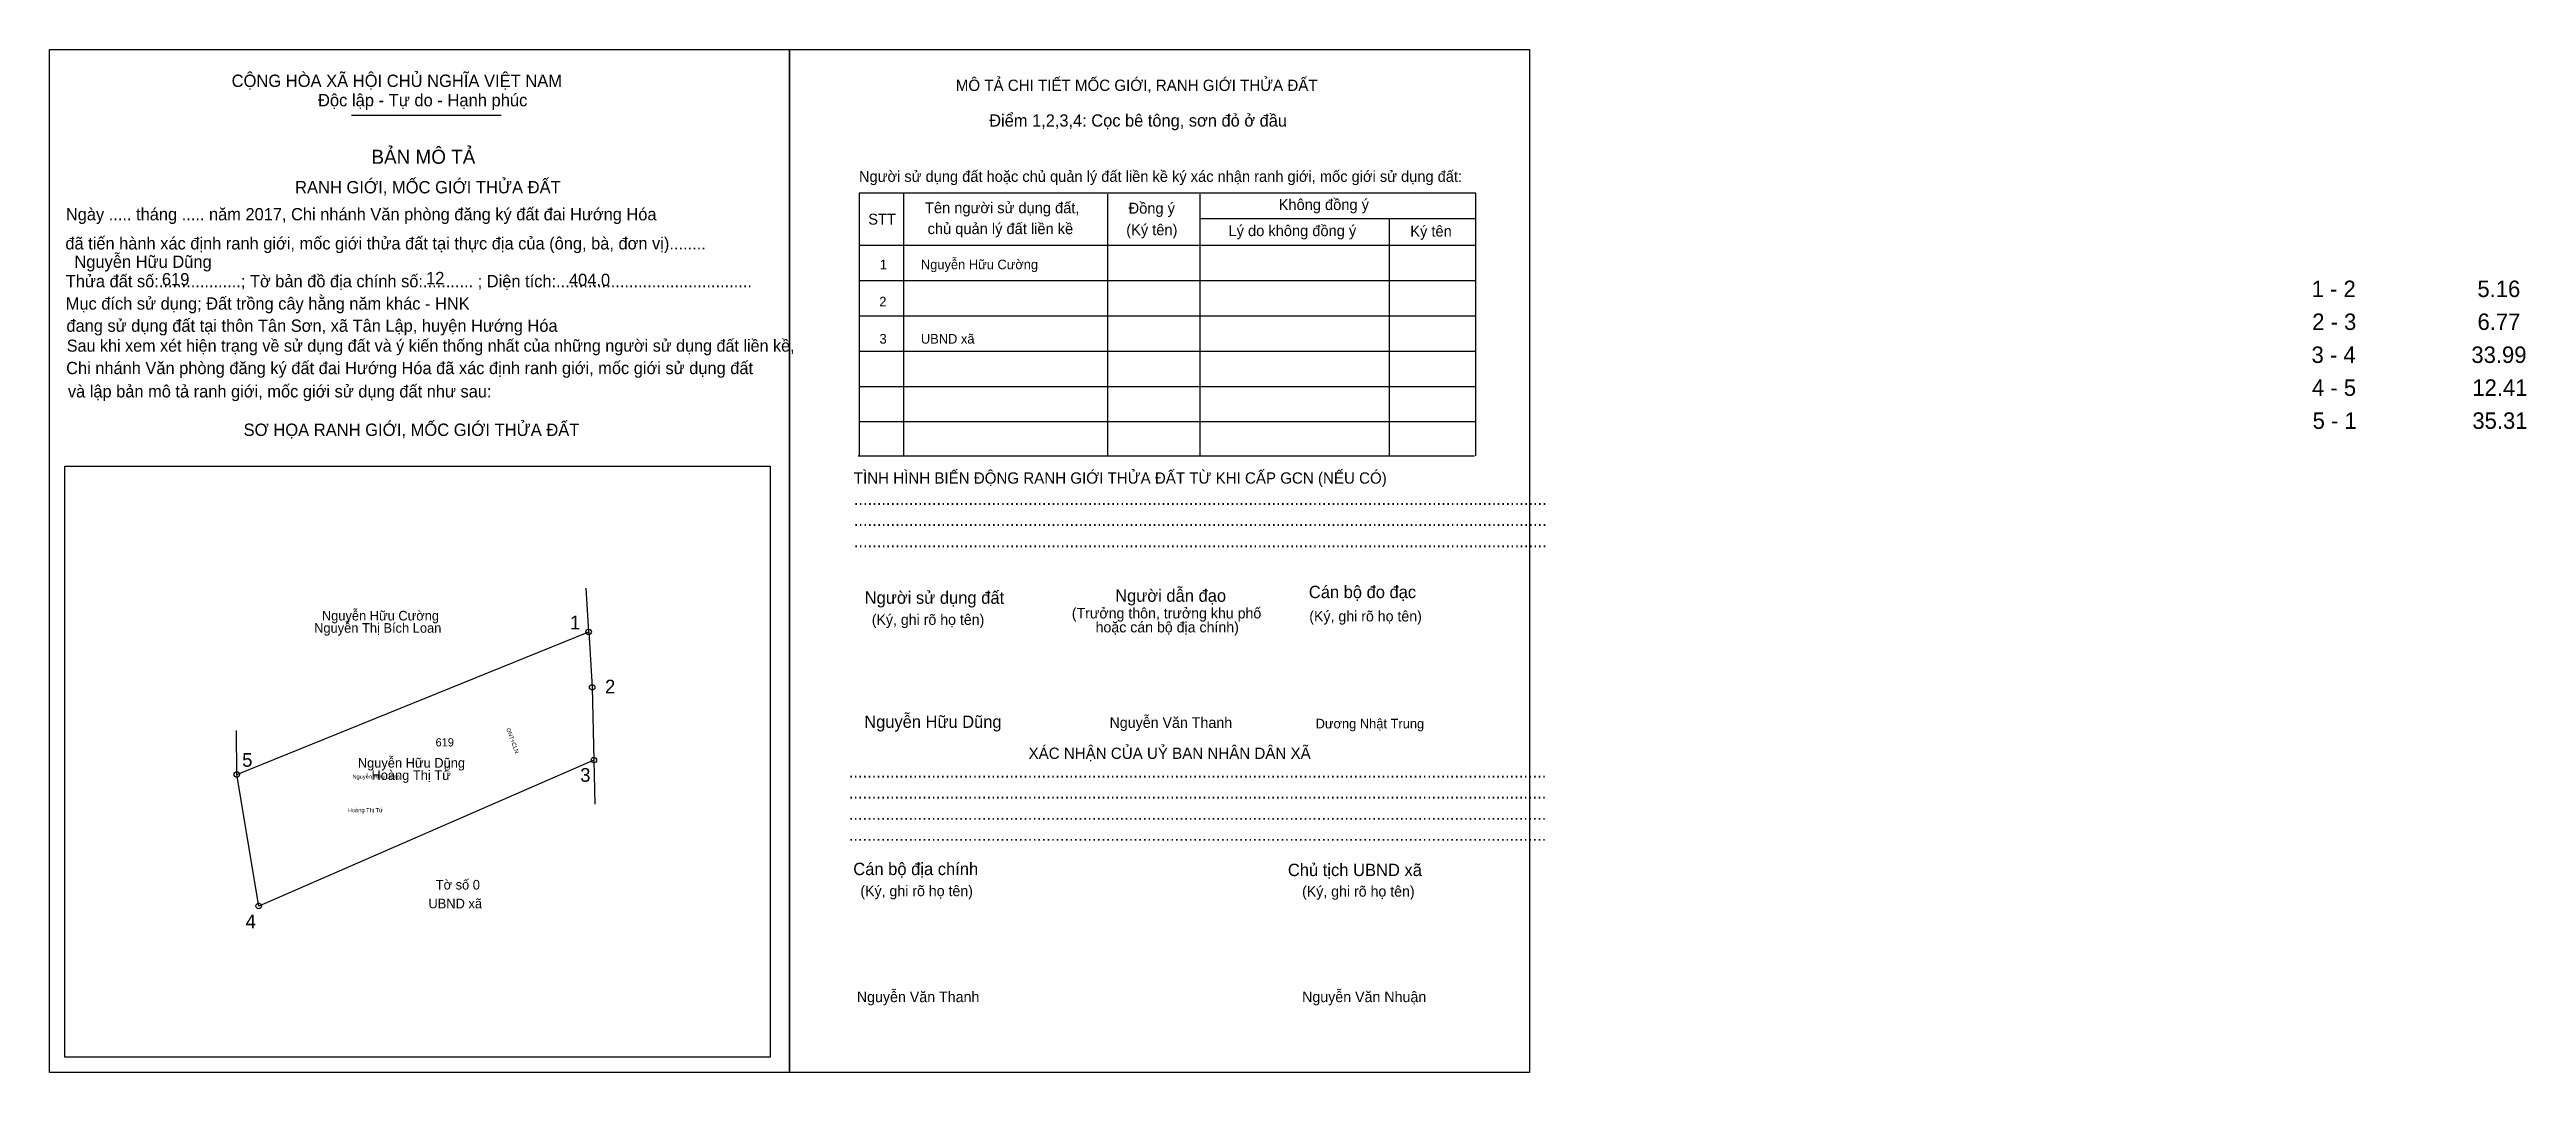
# Model space of a CAD drawing. Extents: x 548020 to 548250, y 1837649 to 1837744.
import ezdxf

# ---------------------------------------------------------------- set-up
doc = ezdxf.new("R2010")
doc.units = 0
for name, color, linetype in [('Level 1', 7, 'Continuous'), ('Level 10', 7, 'Continuous'), ('Level 11', 7, 'Continuous'), ('Level 13', 7, 'Continuous'), ('Level 15', 7, 'Continuous'), ('Level 18', 7, 'Continuous'), ('Level 19', 7, 'Continuous'), ('Level 2', 7, 'Continuous'), ('Level 21', 7, 'Continuous'), ('Level 27', 7, 'Continuous'), ('Level 36', 7, 'Continuous'), ('Level 52', 7, 'Continuous'), ('Level 6', 7, 'Continuous'), ('Level 60', 7, 'Continuous'), ('Level 9', 7, 'Continuous')]:
    doc.layers.add(name, color=color, linetype=linetype)

msp = doc.modelspace()

# ---------------------------------------------------------------- linework, layer by layer
at = {"layer": 'Level 1'}
for p, q in [((548020.05, 1837744.29), (548020.05, 1837744.29)), ((548020.05, 1837744.29), (548020.05, 1837744.29)), ((548020.05, 1837744.29), (548020.05, 1837744.29)), ((548020.05, 1837744.29), (548020.05, 1837744.29)), ((548048.14, 1837738.2), (548062.05, 1837738.2)), ((548099.44, 1837730.94), (548099.44, 1837706.5)), ((548118.42, 1837730.84), (548118.42, 1837706.5)), ((548126.99, 1837730.84), (548126.99, 1837706.5)), ((548126.99, 1837728.57), (548152.65, 1837728.57)), ((548144.61, 1837728.57), (548144.61, 1837706.5)), ((548095.32, 1837726.08), (548152.65, 1837726.08)), ((548095.32, 1837722.8), (548152.65, 1837722.8)), ((548095.32, 1837719.52), (548152.65, 1837719.52)), ((548095.32, 1837716.23), (548152.65, 1837716.23)), ((548095.32, 1837712.95), (548152.65, 1837712.95)), ((548095.32, 1837709.67), (548152.65, 1837709.67)), ((548021.46, 1837705.53), (548021.46, 1837705.53)), ((548021.46, 1837705.53), (548021.46, 1837705.53)), ((548021.46, 1837705.53), (548021.46, 1837705.53)), ((548095.22, 1837706.5), (548152.55, 1837706.5)), ((548087.05, 1837650.54), (548087.05, 1837650.54)), ((548087.05, 1837650.54), (548087.05, 1837650.54)), ((548087.05, 1837650.54), (548087.05, 1837650.54)), ((548157.67, 1837649.12), (548157.67, 1837649.12)), ((548157.67, 1837649.12), (548157.67, 1837649.12)), ((548157.67, 1837649.12), (548157.67, 1837649.12))]:
    msp.add_line(p, q, dxfattribs=at)
msp.add_lwpolyline([(548152.65, 1837706.5), (548152.65, 1837730.94), (548095.32, 1837730.94), (548095.32, 1837706.5)], dxfattribs=at)
msp.add_lwpolyline([(548021.46, 1837705.53), (548087.05, 1837705.53), (548087.05, 1837650.54), (548021.46, 1837650.54)], close=True, dxfattribs=at)
at = {"layer": 'Level 10'}
msp.add_lwpolyline([(548070.66, 1837678.18), (548039.5, 1837664.6), (548037.46, 1837676.84), (548070.18, 1837690.11), (548070.5, 1837684.95)], close=True, dxfattribs=at)
at = {"layer": 'Level 11'}
for centre in [(548070.18, 1837690.11), (548070.5, 1837684.95), (548070.66, 1837678.18), (548070.66, 1837678.18), (548037.46, 1837676.84), (548039.5, 1837664.6)]:
    msp.add_circle(centre, 0.255, dxfattribs=at)
at = {"layer": 'Level 2'}
for points in [[(548020.05, 1837744.29), (548088.86, 1837744.29), (548088.86, 1837649.12), (548020.05, 1837649.12)], [(548088.86, 1837744.29), (548157.67, 1837744.29), (548157.67, 1837649.12), (548088.86, 1837649.12)], [(548088.86, 1837744.29), (548157.67, 1837744.29), (548157.67, 1837649.12), (548088.86, 1837649.12)]]:
    msp.add_lwpolyline(points, close=True, dxfattribs=at)
at = {"layer": 'Level 27'}
for p, q in [((548070.18, 1837690.11), (548069.93, 1837694.18)), ((548037.46, 1837676.84), (548037.43, 1837680.93)), ((548070.66, 1837678.18), (548070.76, 1837674.09))]:
    msp.add_line(p, q, dxfattribs=at)

# ---------------------------------------------------------------- texts
at = {"layer": 'Level 1'}
for s, height, p in [('CỘNG HÒA XÃ HỘI CHỦ NGHĨA VIỆT NAM', 1.1485, (548036.98, 1837740.81)), ('MÔ TẢ CHI TIẾT MỐC GIỚI, RANH GIỚI THỬA ĐẤT', 1.0501, (548104.31, 1837740.44)), ('Độc lập - Tự do - Hạnh phúc', 1.1485, (548045.01, 1837739.01)), ('Điểm 1,2,3,4: Cọc bê tông, sơn đỏ ở đầu', 1.1403, (548107.42, 1837737.12)), ('BẢN MÔ TẢ', 1.313, (548049.98, 1837733.66)), ('Người sử dụng đất hoặc chủ quản lý đất liền kề ký xác nhận ranh giới, mốc giới sử dụng đất:', 1.0173, (548095.31, 1837731.98)), ('RANH GIỚI, MỐC GIỚI THỬA ĐẤT', 1.1493, (548042.88, 1837730.91)), ('Không đồng ý', 1.0173, (548134.33, 1837729.36)), ('Ngày ..... tháng ..... năm 2017, Chi nhánh Văn phòng đăng ký đất đai Hướng Hóa', 1.1403, (548021.57, 1837728.4)), ('STT', 1.017, (548096.17, 1837728)), ('Tên người sử dụng đất,', 1.0173, (548101.45, 1837729.06)), ('chủ quản lý đất liền kề', 1.0173, (548101.69, 1837727.12)), ('(Ký tên)', 1.017, (548120.16, 1837727.02)), ('Đồng ý', 1.017, (548120.38, 1837729.02)), ('Lý do không đồng ý', 1.0173, (548129.67, 1837726.93)), ('Ký tên', 1.017, (548146.57, 1837726.89)), (' đã tiến hành xác định ranh giới, mốc giới thửa đất tại thực địa của (ông, bà, đơn vị)........', 1.1403, (548021.1, 1837725.69)), ('Thửa đất số:..................; Tờ bản đồ địa chính số:........... ; Diện tích:...........................................', 1.14034, (548021.56, 1837722.17)), ('Mục đích sử dụng; Đất trồng cây hằng năm khác - HNK', 1.1403, (548021.56, 1837720.09)), ('đang sử dụng đất tại thôn Tân Sơn, xã Tân Lập, huyện Hướng Hóa', 1.1403, (548021.62, 1837718.03)), ('Sau khi xem xét hiện trạng về sử dụng đất và ý kiến thống nhất của những người sử dụng đất liền kề,', 1.1225, (548021.65, 1837716.18)), ('Chi nhánh Văn phòng đăng ký đất đai Hướng Hóa đã xác định ranh giới, mốc giới sử dụng đất', 1.1403, (548021.59, 1837714.09)), (' và lập bản mô tả ranh giới, mốc giới sử dụng đất như sau:', 1.1403, (548021.33, 1837711.92)), ('SƠ HỌA RANH GIỚI, MỐC GIỚI THỬA ĐẤT', 1.1493, (548038.09, 1837708.34)), ('TÌNH HÌNH BIẾN ĐỘNG RANH GIỚI THỬA ĐẤT TỪ KHI CẤP GCN (NẾU CÓ)', 1.0501, (548094.83, 1837703.9)), ('.......................................................................................................................................................', 1.14852, (548094.83, 1837701.93)), ('.......................................................................................................................................................', 1.14852, (548094.83, 1837699.96)), ('.......................................................................................................................................................', 1.14852, (548094.83, 1837697.99)), ('Người sử dụng đất', 1.1487, (548095.84, 1837692.72)), ('Người dẫn đạo', 1.1481, (548119.13, 1837692.91)), ('Cán bộ đo đạc', 1.1461, (548137.14, 1837693.25)), ('(Ký, ghi rõ họ tên)', 0.9845, (548096.5, 1837690.76)), ('(Trưởng thôn, trưởng khu phố', 0.9845, (548115.1, 1837691.36)), ('hoặc cán bộ địa chính)', 0.9845, (548117.31, 1837690.06)), ('(Ký, ghi rõ họ tên)', 0.9845, (548137.18, 1837691.08)), ('Nguyễn Văn Thanh', 0.9889, (548118.61, 1837681.18)), ('Dương Nhật Trung', 0.894, (548137.77, 1837681.13)), ('XÁC NHẬN CỦA UỶ BAN NHÂN DÂN XÃ', 1.0506, (548111.08, 1837678.29)), ('........................................................................................................................................................', 1.14852, (548094.36, 1837676.56)), ('........................................................................................................................................................', 1.14852, (548094.36, 1837674.59)), ('........................................................................................................................................................', 1.14852, (548094.36, 1837672.63)), ('........................................................................................................................................................', 1.14852, (548094.36, 1837670.67)), ('Cán bộ địa chính', 1.1487, (548094.78, 1837667.48)), ('Chủ tịch UBND xã', 1.1487, (548135.19, 1837667.39)), ('(Ký, ghi rõ họ tên)', 0.9845, (548095.44, 1837665.52)), ('(Ký, ghi rõ họ tên)', 0.9845, (548136.51, 1837665.48)), ('Nguyễn Văn Thanh', 0.9889, (548095.11, 1837655.66)), ('Nguyễn Văn Nhuận', 0.9889, (548136.51, 1837655.66))]:
    msp.add_text(s, height=height, dxfattribs=at).set_placement(p)
at = {"layer": 'Level 13'}
for s, height, p in [('Nguyễn Hữu Dũng', 0.894, (548048.71, 1837677.48)), ('Hoàng Thị Tứ', 0.894, (548049.98, 1837676.33)), ('Nguyễn Hữu Dũng', 0.3831, (548048.21, 1837676.45))]:
    msp.add_text(s, height=height, dxfattribs=at).set_placement(p)
at = {"layer": 'Level 15'}
msp.add_text('Hoàng Thị Tứ', height=0.3831, dxfattribs=at).set_placement((548047.78, 1837673.33))
at = {"layer": 'Level 18'}
msp.add_text('12', height=0.383, dxfattribs=at).set_placement((548056.69, 1837677.12))
at = {"layer": 'Level 19'}
msp.add_text('ONT+CLN', height=0.383, rotation=290, dxfattribs=at).set_placement((548062.51, 1837681.09))
at = {"layer": 'Level 21'}
msp.add_text('619', height=0.766, dxfattribs=at).set_placement((548055.94, 1837679.45))
at = {"layer": 'Level 36'}
for s, p in [('Nguyễn Thị Bích Loan', (548044.65, 1837690.03)), ('Nguyễn Hữu Cường', (548045.37, 1837691.17)), ('Tờ số 0', (548055.96, 1837666.14)), ('UBND xã', (548055.28, 1837664.39))]:
    msp.add_text(s, height=0.894, dxfattribs=at).set_placement(p)
at = {"layer": 'Level 52'}
for s, p in [('1 - 2', (548230.38, 1837721.26)), ('5.16', (548245.79, 1837721.26)), ('2 - 3', (548230.43, 1837718.2)), ('6.77', (548245.8, 1837718.2)), ('3 - 4', (548230.37, 1837715.13)), ('33.99', (548245.23, 1837715.13)), ('4 - 5', (548230.41, 1837712.07)), ('12.41', (548245.32, 1837712.07)), ('5 - 1', (548230.47, 1837709)), ('35.31', (548245.32, 1837709))]:
    msp.add_text(s, height=1.532, dxfattribs=at).set_placement(p)
at = {"layer": 'Level 6'}
for s, height, p in [('Nguyễn Hữu Dũng', 1.1448, (548022.36, 1837723.98)), ('619', 1.145, (548030.5, 1837722.35)), ('12', 1.145, (548055.06, 1837722.46)), ('404.0', 1.145, (548068.34, 1837722.29)), ('Nguyễn Hữu Dũng', 1.1448, (548095.8, 1837681.18))]:
    msp.add_text(s, height=height, dxfattribs=at).set_placement(p)
at = {"layer": 'Level 60'}
for s, p in [('1', (548097.25, 1837723.85)), ('Nguyễn Hữu Cường', (548101.07, 1837723.85)), ('2', (548097.2, 1837720.39)), ('3', (548097.22, 1837716.93)), ('UBND xã', (548101.07, 1837716.93))]:
    msp.add_text(s, height=0.894, dxfattribs=at).set_placement(p)
at = {"layer": 'Level 9'}
for s, p in [('1', (548068.44, 1837690.34)), ('2', (548071.7, 1837684.38)), ('5', (548037.96, 1837677.56)), ('3', (548069.39, 1837676.16)), ('4', (548038.28, 1837662.53))]:
    msp.add_text(s, height=1.28, dxfattribs=at).set_placement(p)

doc.saveas('drawing.dxf')
